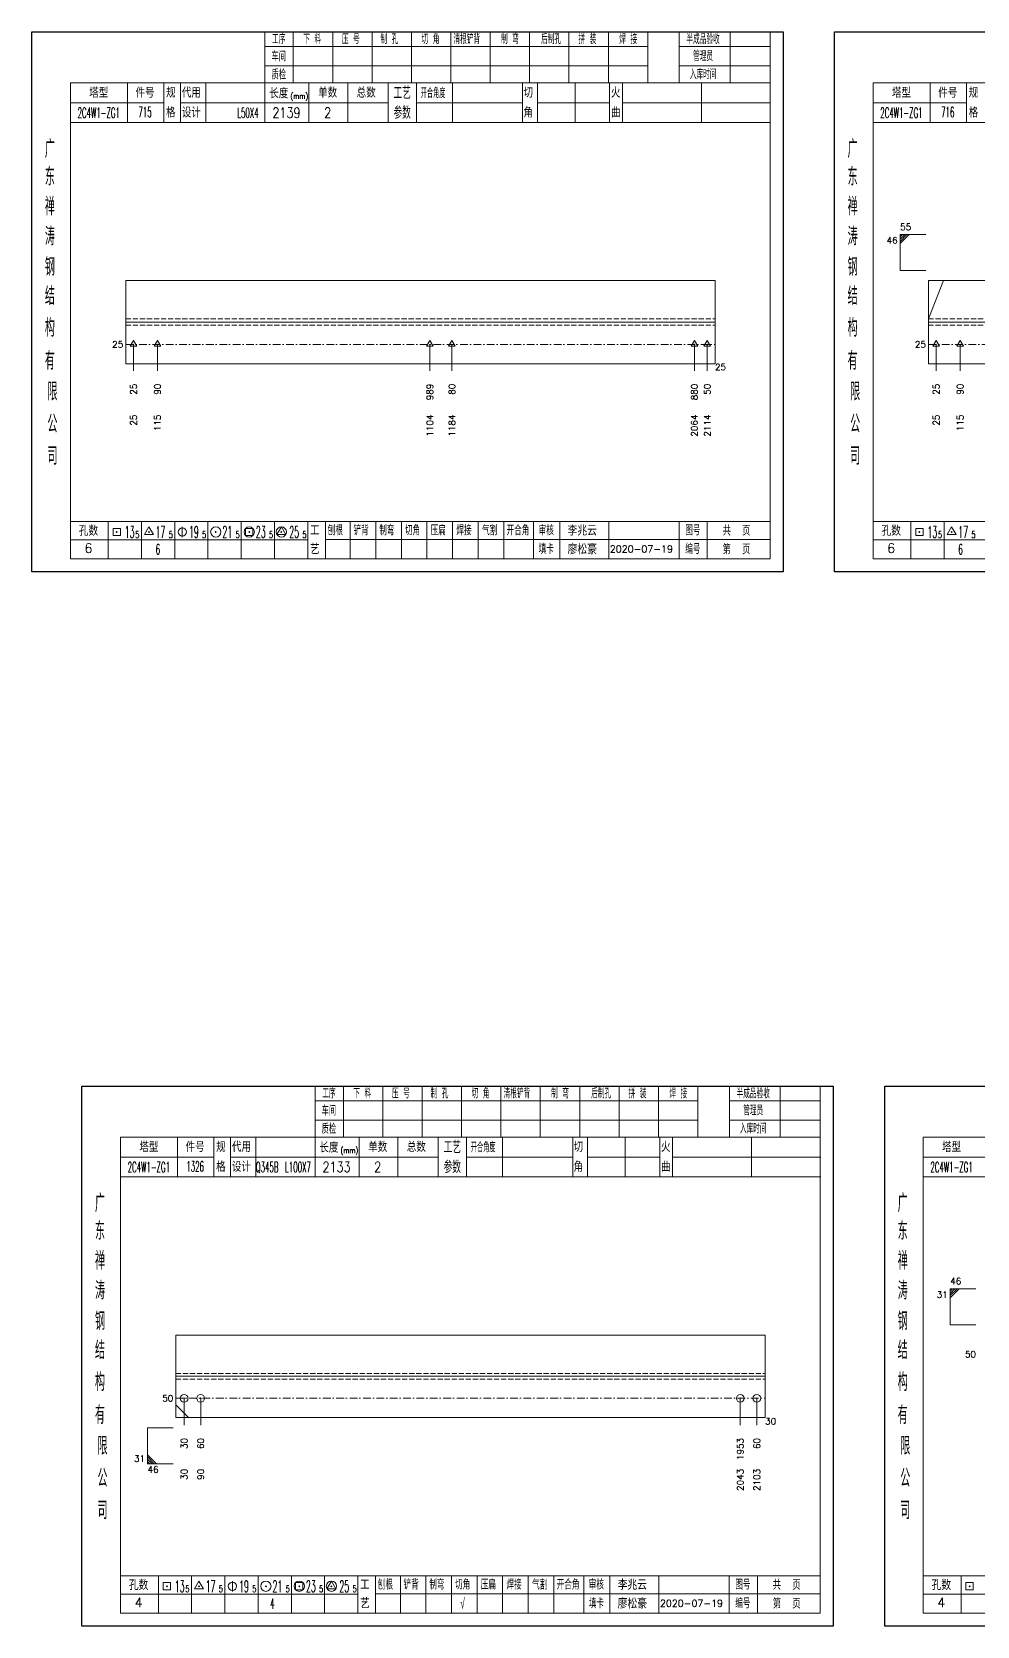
# Model space of a CAD drawing. Extents: x 154981 to 165753, y -86801 to -82885.
# Drawn here: x 160136 to 160503, y -83537 to -82917 of the extents above; entities that cross this region are included whole.
import ezdxf
from ezdxf.enums import TextEntityAlignment as Align

# ---------------------------------------------------------------- set-up
doc = ezdxf.new("R2010")
doc.units = 0
doc.header["$MEASUREMENT"] = 0
doc.linetypes.add('一点画线', pattern=[5.2, 3, -1, 0.2, -1])
doc.linetypes.add('虚线', pattern=[2.75, 2, -0.75])
doc.layers.get('0').update_dxf_attribs({"linetype": 'CONTINUOUS', "lineweight": 25})
for name, color, linetype, lineweight in [('1', 7, 'CONTINUOUS', 25), ('4', 7, 'CONTINUOUS', 25), ('5', 7, 'CONTINUOUS', 25)]:
    doc.layers.add(name, color=color, linetype=linetype, lineweight=lineweight)
doc.styles.get("Standard").update_dxf_attribs({"font": 'simplex.shx', "width": 0.7, "height": 3, "bigfont": 'gbhzfs.shx'})

# ---------------------------------------------------------------- blocks, each defined once
blk = doc.blocks.new('孔17.5')
at = {"layer": '5', "color": 7, "linetype": 'Continuous', "lineweight": 13}
for p, q in [((0, 1), (-0.866, -0.5)), ((-0.1, -0.1), (0.1, 0.1)), ((0.1, -0.1), (-0.1, 0.1)), ((0.866, -0.5), (0, 1)), ((-0.866, -0.5), (0.866, -0.5))]:
    blk.add_line(p, q, dxfattribs=at)
blk = doc.blocks.new('孔21.5')
at = {"layer": '5', "color": 7, "linetype": 'Continuous', "lineweight": 13}
for p, q in [((-0.1, -0.1), (0.1, 0.1)), ((0.1, -0.1), (-0.1, 0.1))]:
    blk.add_line(p, q, dxfattribs=at)
blk.add_circle((0, 0), 1, dxfattribs=at)
blk = doc.blocks.new('CTJGK')
at = {"color": 6, "linetype": 'Continuous'}
for p, q in [((0, 209.97), (292.13, 209.97)), ((0, 0), (0, 209.97)), ((292.13, 209.97), (292.13, 0)), ((292.13, 0), (0, 0))]:
    blk.add_line(p, q, dxfattribs=at)

msp = doc.modelspace()

# ---------------------------------------------------------------- linework, layer by layer
at = {"color": 7, "linetype": 'Continuous', "lineweight": 13}
for p, q in [((160473.30666, -82995.52383), (160483.30666, -82995.52383)), ((160473.30666, -83009.52383), (160473.30666, -82995.52383)), ((160474.18166, -82995.52383), (160473.30666, -82996.39883)), ((160475.05666, -82995.52383), (160473.30666, -82997.27383)), ((160475.93166, -82995.52383), (160473.30666, -82998.14883)), ((160476.80666, -82995.52383), (160473.30666, -82999.02383)), ((160473.30666, -83009.52383), (160483.30666, -83009.52383)), ((160484.30666, -83028.22783), (160490.19827, -83013.32383)), ((160175.17666, -83038.22383), (160175.17666, -83048.52383)), ((160184.49548, -83038.22383), (160184.49548, -83048.52383)), ((160290.43731, -83038.22383), (160290.43731, -83048.52383)), ((160299.00692, -83038.22383), (160299.00692, -83048.52383)), ((160393.27265, -83038.22383), (160393.27265, -83048.52383)), ((160398.30666, -83038.22383), (160398.30666, -83048.52383)), ((160487.30666, -83038.22383), (160487.30666, -83048.52383)), ((160496.62548, -83038.22383), (160496.62548, -83048.52383)), ((160492.78666, -83405.49383), (160502.78666, -83405.49383)), ((160492.78666, -83419.49383), (160492.78666, -83405.49383)), ((160493.66166, -83405.49383), (160492.78666, -83406.36883)), ((160494.53666, -83405.49383), (160492.78666, -83407.24383)), ((160495.41166, -83405.49383), (160492.78666, -83408.11883)), ((160496.28666, -83405.49383), (160492.78666, -83408.99383)), ((160492.78666, -83419.49383), (160502.78666, -83419.49383)), ((160194.87931, -83448.04383), (160194.87931, -83458.49383)), ((160201.3246, -83448.04383), (160201.3246, -83458.49383)), ((160411.11873, -83448.04383), (160411.11873, -83458.49383)), ((160417.56402, -83448.04383), (160417.56402, -83458.49383)), ((160191.65666, -83450.56833), (160196.59805, -83455.54383)), ((160180.65666, -83459.49383), (160190.65666, -83459.49383)), ((160180.65666, -83459.49383), (160180.65666, -83473.49383)), ((160184.15666, -83473.49383), (160180.65666, -83469.99383)), ((160183.28166, -83473.49383), (160180.65666, -83470.86883)), ((160182.40666, -83473.49383), (160180.65666, -83471.74383)), ((160181.53166, -83473.49383), (160180.65666, -83472.61883)), ((160180.65666, -83473.49383), (160190.65666, -83473.49383))]:
    msp.add_line(p, q, dxfattribs=at)
at = {"color": 7, "linetype": 'Continuous', "lineweight": 18}
for p, q in [((160172.17666, -83013.32383), (160172.17666, -83045.72383)), ((160172.17666, -83013.32383), (160401.30666, -83013.32383)), ((160401.30666, -83013.32383), (160401.30666, -83045.72383)), ((160484.30666, -83013.32383), (160484.30666, -83045.72383)), ((160484.30666, -83013.32383), (160713.43666, -83013.32383)), ((160172.17666, -83029.52383), (160401.30666, -83029.52383)), ((160484.30666, -83029.52383), (160713.43666, -83029.52383)), ((160191.65666, -83423.44383), (160191.65666, -83455.54383)), ((160191.65666, -83423.44383), (160420.78666, -83423.44383)), ((160420.78666, -83423.44383), (160420.78666, -83455.54383)), ((160191.65666, -83439.49383), (160420.78666, -83439.49383))]:
    msp.add_line(p, q, dxfattribs=at)
at = {"color": 6, "linetype": '虚线', "lineweight": 18}
for p, q in [((160172.17666, -83028.32383), (160401.30666, -83028.32383)), ((160484.30666, -83028.32383), (160713.43666, -83028.32383)), ((160172.17666, -83030.72383), (160401.30666, -83030.72383)), ((160484.30666, -83030.72383), (160713.43666, -83030.72383)), ((160191.65666, -83438.44383), (160420.78666, -83438.44383)), ((160191.65666, -83440.54383), (160420.78666, -83440.54383))]:
    msp.add_line(p, q, dxfattribs=at)
at = {"color": 1, "linetype": '一点画线', "lineweight": 13}
for p, q in [((160172.17666, -83038.22383), (160401.30666, -83038.22383)), ((160484.30666, -83038.22383), (160713.43666, -83038.22383)), ((160191.65666, -83448.04383), (160420.78666, -83448.04383))]:
    msp.add_line(p, q, dxfattribs=at)
at = {"layer": '1', "color": 7, "linetype": 'Continuous', "lineweight": 18}
for p, q in [((160172.17666, -83045.72383), (160401.30666, -83045.72383)), ((160484.30666, -83045.72383), (160713.43666, -83045.72383)), ((160191.65666, -83455.54383), (160420.78666, -83455.54383))]:
    msp.add_line(p, q, dxfattribs=at)
at = {"layer": '4', "color": 1, "linetype": 'Continuous', "lineweight": 18}
for p, q in [((160135.67666, -82916.69733), (160135.67666, -83126.66733)), ((160427.80666, -82916.69733), (160135.67666, -82916.69733)), ((160226.30666, -82916.69733), (160226.30666, -82936.53733)), ((160237.33666, -82916.69733), (160237.33666, -82936.55733)), ((160252.64666, -82916.69733), (160252.64666, -82936.55733)), ((160267.96666, -82916.69733), (160267.96666, -82936.55733)), ((160283.27666, -82916.69733), (160283.27666, -82936.55733)), ((160298.58666, -82916.69733), (160298.58666, -82936.55733)), ((160313.89666, -82916.69733), (160313.89666, -82936.55733)), ((160329.21666, -82916.69733), (160329.21666, -82936.55733)), ((160344.52666, -82916.69733), (160344.52666, -82936.55733)), ((160359.83666, -82916.69733), (160359.83666, -82936.55733)), ((160375.14666, -82916.69733), (160375.14666, -82936.53733)), ((160375.14666, -82916.69733), (160375.14666, -82936.55733)), ((160387.42666, -82916.69733), (160387.42666, -82936.55733)), ((160407.17666, -82916.69733), (160407.17666, -82936.55733)), ((160422.75666, -82916.69733), (160422.75666, -82936.55733)), ((160427.80666, -82946.49733), (160427.80666, -82916.69733)), ((160447.80666, -82916.69733), (160447.80666, -83126.66733)), ((160739.93666, -82916.69733), (160447.80666, -82916.69733)), ((160375.14666, -82922.42733), (160226.30666, -82922.42733)), ((160422.75666, -82922.42733), (160387.42666, -82922.42733)), ((160375.14666, -82929.90733), (160226.30666, -82929.90733)), ((160422.75666, -82929.90733), (160387.42666, -82929.90733)), ((160150.68666, -82936.55733), (160150.68666, -83121.61733)), ((160422.75666, -82936.55733), (160150.68666, -82936.55733)), ((160172.80666, -82936.54733), (160172.80666, -82951.96733)), ((160186.95666, -82951.96733), (160186.95666, -82936.55733)), ((160193.45666, -82951.96733), (160193.45666, -82936.55733)), ((160203.32666, -82936.55733), (160203.32666, -82951.96733)), ((160226.30666, -82936.53733), (160226.30666, -82951.96733)), ((160243.42666, -82936.55733), (160243.42666, -82951.96733)), ((160258.47666, -82936.55733), (160258.47666, -82951.96733)), ((160274.17666, -82936.55733), (160274.17666, -82951.96733)), ((160285.23666, -82936.55733), (160285.23666, -82951.96733)), ((160299.18666, -82936.55733), (160299.18666, -82951.96733)), ((160326.48666, -82936.55733), (160326.48666, -82951.96733)), ((160332.24666, -82936.55733), (160332.24666, -82951.96733)), ((160346.86666, -82936.55733), (160346.86666, -82951.96733)), ((160360.32666, -82936.55733), (160360.32666, -82951.96733)), ((160365.31666, -82936.55733), (160365.31666, -82951.96733)), ((160396.05666, -82936.55733), (160396.05666, -82951.96733)), ((160422.75666, -83121.61733), (160422.75666, -82936.55733)), ((160462.81666, -82936.55733), (160462.81666, -83121.61733)), ((160734.88666, -82936.55733), (160462.81666, -82936.55733)), ((160484.93666, -82936.54733), (160484.93666, -82951.96733)), ((160499.08666, -82951.96733), (160499.08666, -82936.55733)), ((160186.95666, -82944.31733), (160150.68666, -82944.31733)), ((160274.17666, -82944.26733), (160193.45666, -82944.26733)), ((160285.23666, -82944.26733), (160326.48666, -82944.26733)), ((160332.24666, -82944.26733), (160360.32666, -82944.26733)), ((160365.31666, -82944.26733), (160422.93666, -82944.26733)), ((160427.80666, -83126.66733), (160427.80666, -82946.49733)), ((160499.08666, -82944.31733), (160462.81666, -82944.31733)), ((160422.93666, -82951.96733), (160150.68666, -82951.96733)), ((160735.06666, -82951.96733), (160462.81666, -82951.96733)), ((160150.68666, -83107.08733), (160422.75666, -83107.08733)), ((160165.37666, -83107.08733), (160165.37666, -83121.61733)), ((160178.30666, -83121.61733), (160178.30666, -83107.08733)), ((160191.23666, -83107.08733), (160191.23666, -83121.61733)), ((160204.15666, -83121.61733), (160204.15666, -83107.08733)), ((160217.08666, -83107.08733), (160217.08666, -83121.61733)), ((160230.01666, -83121.61733), (160230.01666, -83107.08733)), ((160242.93666, -83121.61733), (160242.93666, -83107.08733)), ((160249.80666, -83121.61733), (160249.80666, -83107.08733)), ((160259.46666, -83121.61733), (160259.46666, -83107.08733)), ((160269.40666, -83121.61733), (160269.40666, -83107.08733)), ((160279.34666, -83121.61733), (160279.34666, -83107.08733)), ((160289.29666, -83121.61733), (160289.29666, -83107.08733)), ((160299.23666, -83121.61733), (160299.23666, -83107.08733)), ((160309.17666, -83121.61733), (160309.17666, -83107.08733)), ((160319.12666, -83121.61733), (160319.12666, -83107.08733)), ((160330.76666, -83121.61733), (160330.76666, -83107.08733)), ((160340.91666, -83121.61733), (160340.91666, -83107.08733)), ((160359.97666, -83121.61733), (160359.97666, -83107.08733)), ((160387.35666, -83121.61733), (160387.35666, -83107.08733)), ((160398.31666, -83121.61733), (160398.31666, -83107.08733)), ((160462.81666, -83107.08733), (160734.88666, -83107.08733)), ((160477.50666, -83107.08733), (160477.50666, -83121.61733)), ((160490.43666, -83121.61733), (160490.43666, -83107.08733)), ((160242.93666, -83114.21733), (160150.68666, -83114.21733)), ((160249.76666, -83114.05733), (160422.75666, -83114.05733)), ((160555.06666, -83114.21733), (160462.81666, -83114.21733)), ((160135.67666, -83126.66733), (160427.80666, -83126.66733)), ((160150.68666, -83121.61733), (160422.75666, -83121.61733)), ((160447.80666, -83126.66733), (160739.93666, -83126.66733)), ((160462.81666, -83121.61733), (160734.88666, -83121.61733)), ((160155.15666, -83326.66733), (160155.15666, -83536.63733)), ((160447.28666, -83326.66733), (160155.15666, -83326.66733)), ((160245.78666, -83326.66733), (160245.78666, -83346.50733)), ((160256.81666, -83326.66733), (160256.81666, -83346.52733)), ((160272.12666, -83326.66733), (160272.12666, -83346.52733)), ((160287.44666, -83326.66733), (160287.44666, -83346.52733)), ((160302.75666, -83326.66733), (160302.75666, -83346.52733)), ((160318.06666, -83326.66733), (160318.06666, -83346.52733)), ((160333.37666, -83326.66733), (160333.37666, -83346.52733)), ((160348.69666, -83326.66733), (160348.69666, -83346.52733)), ((160364.00666, -83326.66733), (160364.00666, -83346.52733)), ((160379.31666, -83326.66733), (160379.31666, -83346.52733)), ((160394.62666, -83326.66733), (160394.62666, -83346.50733)), ((160394.62666, -83326.66733), (160394.62666, -83346.52733)), ((160406.90666, -83326.66733), (160406.90666, -83346.52733)), ((160426.65666, -83326.66733), (160426.65666, -83346.52733)), ((160442.23666, -83326.66733), (160442.23666, -83346.52733)), ((160447.28666, -83356.46733), (160447.28666, -83326.66733)), ((160467.28666, -83326.66733), (160467.28666, -83536.63733)), ((160759.41666, -83326.66733), (160467.28666, -83326.66733)), ((160394.62666, -83332.39733), (160245.78666, -83332.39733)), ((160442.23666, -83332.39733), (160406.90666, -83332.39733)), ((160394.62666, -83339.87733), (160245.78666, -83339.87733)), ((160442.23666, -83339.87733), (160406.90666, -83339.87733)), ((160170.16666, -83346.52733), (160170.16666, -83531.58733)), ((160442.23666, -83346.52733), (160170.16666, -83346.52733)), ((160192.28666, -83346.51733), (160192.28666, -83361.93733)), ((160206.43666, -83361.93733), (160206.43666, -83346.52733)), ((160212.93666, -83361.93733), (160212.93666, -83346.52733)), ((160222.80666, -83346.52733), (160222.80666, -83361.93733)), ((160245.78666, -83346.50733), (160245.78666, -83361.93733)), ((160262.90666, -83346.52733), (160262.90666, -83361.93733)), ((160277.95666, -83346.52733), (160277.95666, -83361.93733)), ((160293.65666, -83346.52733), (160293.65666, -83361.93733)), ((160304.71666, -83346.52733), (160304.71666, -83361.93733)), ((160318.66666, -83346.52733), (160318.66666, -83361.93733)), ((160345.96666, -83346.52733), (160345.96666, -83361.93733)), ((160351.72666, -83346.52733), (160351.72666, -83361.93733)), ((160366.34666, -83346.52733), (160366.34666, -83361.93733)), ((160379.80666, -83346.52733), (160379.80666, -83361.93733)), ((160384.79666, -83346.52733), (160384.79666, -83361.93733)), ((160415.53666, -83346.52733), (160415.53666, -83361.93733)), ((160442.23666, -83531.58733), (160442.23666, -83346.52733)), ((160482.29666, -83346.52733), (160482.29666, -83531.58733)), ((160754.36666, -83346.52733), (160482.29666, -83346.52733)), ((160206.43666, -83354.28733), (160170.16666, -83354.28733)), ((160293.65666, -83354.23733), (160212.93666, -83354.23733)), ((160304.71666, -83354.23733), (160345.96666, -83354.23733)), ((160351.72666, -83354.23733), (160379.80666, -83354.23733)), ((160384.79666, -83354.23733), (160442.41666, -83354.23733)), ((160447.28666, -83536.63733), (160447.28666, -83356.46733)), ((160518.56666, -83354.28733), (160482.29666, -83354.28733)), ((160442.41666, -83361.93733), (160170.16666, -83361.93733)), ((160754.54666, -83361.93733), (160482.29666, -83361.93733)), ((160170.16666, -83517.05733), (160442.23666, -83517.05733)), ((160184.85666, -83517.05733), (160184.85666, -83531.58733)), ((160197.78666, -83531.58733), (160197.78666, -83517.05733)), ((160210.71666, -83517.05733), (160210.71666, -83531.58733)), ((160223.63666, -83531.58733), (160223.63666, -83517.05733)), ((160236.56666, -83517.05733), (160236.56666, -83531.58733)), ((160249.49666, -83531.58733), (160249.49666, -83517.05733)), ((160262.41666, -83531.58733), (160262.41666, -83517.05733)), ((160269.28666, -83531.58733), (160269.28666, -83517.05733)), ((160278.94666, -83531.58733), (160278.94666, -83517.05733)), ((160288.88666, -83531.58733), (160288.88666, -83517.05733)), ((160298.82666, -83531.58733), (160298.82666, -83517.05733)), ((160308.77666, -83531.58733), (160308.77666, -83517.05733)), ((160318.71666, -83531.58733), (160318.71666, -83517.05733)), ((160328.65666, -83531.58733), (160328.65666, -83517.05733)), ((160338.60666, -83531.58733), (160338.60666, -83517.05733)), ((160350.24666, -83531.58733), (160350.24666, -83517.05733)), ((160360.39666, -83531.58733), (160360.39666, -83517.05733)), ((160379.45666, -83531.58733), (160379.45666, -83517.05733)), ((160406.83666, -83531.58733), (160406.83666, -83517.05733)), ((160417.79666, -83531.58733), (160417.79666, -83517.05733)), ((160482.29666, -83517.05733), (160754.36666, -83517.05733)), ((160496.98666, -83517.05733), (160496.98666, -83531.58733)), ((160262.41666, -83524.18733), (160170.16666, -83524.18733)), ((160269.24666, -83524.02733), (160442.23666, -83524.02733)), ((160574.54666, -83524.18733), (160482.29666, -83524.18733)), ((160155.15666, -83536.63733), (160447.28666, -83536.63733)), ((160170.16666, -83531.58733), (160442.23666, -83531.58733)), ((160467.28666, -83536.63733), (160759.41666, -83536.63733)), ((160482.29666, -83531.58733), (160754.36666, -83531.58733))]:
    msp.add_line(p, q, dxfattribs=at)
at = {"layer": '4', "color": 7, "linetype": 'Continuous', "lineweight": 13}
for p, q in [((160167.26266, -83112.58133), (160167.26266, -83109.75333)), ((160167.26266, -83109.75333), (160170.09066, -83109.75333)), ((160170.09066, -83112.58133), (160167.26266, -83112.58133)), ((160168.47666, -83111.36733), (160168.87666, -83110.96733)), ((160168.87666, -83111.36733), (160168.47666, -83110.96733)), ((160170.09066, -83109.75333), (160170.09066, -83112.58133)), ((160181.17666, -83109.16733), (160179.44466, -83112.16733)), ((160179.44466, -83112.16733), (160182.90866, -83112.16733)), ((160180.97666, -83111.36733), (160181.37666, -83110.96733)), ((160181.37666, -83111.36733), (160180.97666, -83110.96733)), ((160182.90866, -83112.16733), (160181.17666, -83109.16733)), ((160194.17666, -83109.16733), (160194.17666, -83113.16733)), ((160206.97666, -83111.36733), (160207.37666, -83110.96733)), ((160207.37666, -83111.36733), (160206.97666, -83110.96733)), ((160218.76266, -83112.58133), (160218.76266, -83109.75333)), ((160218.76266, -83109.75333), (160221.59066, -83109.75333)), ((160221.59066, -83112.58133), (160218.76266, -83112.58133)), ((160219.97666, -83111.36733), (160220.37666, -83110.96733)), ((160220.37666, -83111.36733), (160219.97666, -83110.96733)), ((160221.59066, -83109.75333), (160221.59066, -83112.58133)), ((160232.67666, -83109.16733), (160230.94466, -83112.16733)), ((160230.94466, -83112.16733), (160234.40866, -83112.16733)), ((160232.47666, -83111.36733), (160232.87666, -83110.96733)), ((160232.87666, -83111.36733), (160232.47666, -83110.96733)), ((160234.40866, -83112.16733), (160232.67666, -83109.16733)), ((160479.39266, -83112.58133), (160479.39266, -83109.75333)), ((160479.39266, -83109.75333), (160482.22066, -83109.75333)), ((160482.22066, -83112.58133), (160479.39266, -83112.58133)), ((160480.60666, -83111.36733), (160481.00666, -83110.96733)), ((160481.00666, -83111.36733), (160480.60666, -83110.96733)), ((160482.22066, -83109.75333), (160482.22066, -83112.58133)), ((160493.30666, -83109.16733), (160491.57466, -83112.16733)), ((160491.57466, -83112.16733), (160495.03866, -83112.16733)), ((160493.10666, -83111.36733), (160493.50666, -83110.96733)), ((160493.50666, -83111.36733), (160493.10666, -83110.96733)), ((160495.03866, -83112.16733), (160493.30666, -83109.16733)), ((160186.74266, -83522.55133), (160186.74266, -83519.72333)), ((160186.74266, -83519.72333), (160189.57066, -83519.72333)), ((160189.57066, -83522.55133), (160186.74266, -83522.55133)), ((160187.95666, -83521.33733), (160188.35666, -83520.93733)), ((160188.35666, -83521.33733), (160187.95666, -83520.93733)), ((160189.57066, -83519.72333), (160189.57066, -83522.55133)), ((160200.65666, -83519.13733), (160198.92466, -83522.13733)), ((160198.92466, -83522.13733), (160202.38866, -83522.13733)), ((160200.45666, -83521.33733), (160200.85666, -83520.93733)), ((160200.85666, -83521.33733), (160200.45666, -83520.93733)), ((160202.38866, -83522.13733), (160200.65666, -83519.13733)), ((160213.65666, -83519.13733), (160213.65666, -83523.13733)), ((160226.45666, -83521.33733), (160226.85666, -83520.93733)), ((160226.85666, -83521.33733), (160226.45666, -83520.93733)), ((160238.24266, -83522.55133), (160238.24266, -83519.72333)), ((160238.24266, -83519.72333), (160241.07066, -83519.72333)), ((160241.07066, -83522.55133), (160238.24266, -83522.55133)), ((160239.45666, -83521.33733), (160239.85666, -83520.93733)), ((160239.85666, -83521.33733), (160239.45666, -83520.93733)), ((160241.07066, -83519.72333), (160241.07066, -83522.55133)), ((160252.15666, -83519.13733), (160250.42466, -83522.13733)), ((160250.42466, -83522.13733), (160253.88866, -83522.13733)), ((160251.95666, -83521.33733), (160252.35666, -83520.93733)), ((160252.35666, -83521.33733), (160251.95666, -83520.93733)), ((160253.88866, -83522.13733), (160252.15666, -83519.13733)), ((160498.87266, -83522.55133), (160498.87266, -83519.72333)), ((160498.87266, -83519.72333), (160501.70066, -83519.72333)), ((160501.70066, -83522.55133), (160498.87266, -83522.55133)), ((160500.08666, -83521.33733), (160500.48666, -83520.93733)), ((160500.48666, -83521.33733), (160500.08666, -83520.93733)), ((160501.70066, -83519.72333), (160501.70066, -83522.55133))]:
    msp.add_line(p, q, dxfattribs=at)
for centre, radius in [((160194.17666, -83111.16733), 1.6), ((160207.17666, -83111.16733), 2), ((160220.17666, -83111.16733), 2), ((160232.67666, -83111.16733), 2), ((160213.65666, -83521.13733), 1.6), ((160226.65666, -83521.13733), 2), ((160239.65666, -83521.13733), 2), ((160252.15666, -83521.13733), 2)]:
    msp.add_circle(centre, radius, dxfattribs=at)

# ---------------------------------------------------------------- block references
at = {"color": 0, "linetype": 'Continuous'}
for p in [(160135.67666, -83126.66733), (160447.80666, -83126.66733), (160155.15666, -83536.63733), (160467.28666, -83536.63733)]:
    msp.add_blockref('CTJGK', p, dxfattribs=at)
at = {"layer": '1', "color": 4, "linetype": 'Continuous', "lineweight": 9, "xscale": 1.5, "yscale": 1.5, "zscale": 1.5}
for name, p in [('孔17.5', (160175.17666, -83038.22383)), ('孔17.5', (160184.49548, -83038.22383)), ('孔17.5', (160290.43731, -83038.22383)), ('孔17.5', (160299.00692, -83038.22383)), ('孔17.5', (160393.27265, -83038.22383)), ('孔17.5', (160398.30666, -83038.22383)), ('孔17.5', (160487.30666, -83038.22383)), ('孔17.5', (160496.62548, -83038.22383)), ('孔21.5', (160194.87931, -83448.04383)), ('孔21.5', (160201.3246, -83448.04383)), ('孔21.5', (160411.11873, -83448.04383)), ('孔21.5', (160417.56402, -83448.04383))]:
    msp.add_blockref(name, p, dxfattribs=at)

# ---------------------------------------------------------------- texts
at = {"color": 7, "linetype": 'Continuous', "lineweight": 13}
for s, p in [('55', (160473.30666, -82994.52383)), ('46', (160492.78666, -83404.49383))]:
    msp.add_text(s, height=2.5, dxfattribs=at).set_placement(p, align=Align.BOTTOM_LEFT)
for s, p in [('46', (160472.30666, -82996.52383)), ('31', (160491.78666, -83406.49383))]:
    msp.add_text(s, height=2.5, dxfattribs=at).set_placement(p, align=Align.TOP_RIGHT)
for s, p in [('25', (160171.17666, -83038.22383)), ('25', (160483.30666, -83038.22383)), ('50', (160502.78666, -83430.94383)), ('50', (160190.65666, -83448.04383))]:
    msp.add_text(s, height=2.5, dxfattribs=at).set_placement(p, align=Align.MIDDLE_RIGHT)
msp.add_text('31', height=2.5, dxfattribs=at).set_placement((160179.65666, -83473.49383), align=Align.BOTTOM_RIGHT)
msp.add_text('46', height=2.5, dxfattribs=at).set_placement((160180.65666, -83474.49383), align=Align.TOP_LEFT)
at = {"layer": '1', "color": 7, "linetype": 'Continuous', "lineweight": 13}
for s, p in [('25', (160401.30666, -83047.02383)), ('30', (160420.78666, -83456.99383))]:
    msp.add_text(s, height=2.5, dxfattribs=at).set_placement(p, align=Align.MIDDLE_LEFT)
at = {"layer": '1', "color": 4, "linetype": 'Continuous', "lineweight": 9}
for s, p in [('25', (160175.17666, -83053.52383)), ('90', (160184.49548, -83053.52383)), ('989', (160290.43731, -83053.52383)), ('80', (160299.00692, -83053.52383)), ('880', (160393.27265, -83053.52383)), ('50', (160398.30666, -83053.52383)), ('25', (160487.30666, -83053.52383)), ('90', (160496.62548, -83053.52383)), ('30', (160194.87931, -83463.49383)), ('60', (160201.3246, -83463.49383)), ('1953', (160411.11873, -83463.49383)), ('60', (160417.56402, -83463.49383))]:
    msp.add_text(s, height=2.5, rotation=90, dxfattribs=at).set_placement(p, align=Align.MIDDLE_RIGHT)
at = {"layer": '1', "color": 7, "linetype": 'Continuous', "lineweight": 13}
for s, p in [('1104', (160290.43731, -83065.52383)), ('1184', (160299.00692, -83065.52383)), ('2064', (160393.27265, -83065.52383)), ('2114', (160398.30666, -83065.52383)), ('25', (160175.17666, -83065.52383)), ('115', (160184.49548, -83065.52383)), ('25', (160487.30666, -83065.52383)), ('115', (160496.62548, -83065.52383)), ('30', (160194.87931, -83475.49383)), ('90', (160201.3246, -83475.49383)), ('2043', (160411.11873, -83475.49383)), ('2103', (160417.56402, -83475.49383))]:
    msp.add_text(s, height=2.5, rotation=90, dxfattribs=at).set_placement(p, align=Align.MIDDLE_RIGHT)
at = {"layer": '4', "color": 1, "linetype": 'Continuous', "lineweight": 25}
for s, height, width, p in [('工序', 3.7, 0.7, (160231.67666, -82919.56733)), ('下 料', 3.7, 0.7, (160244.67666, -82919.56733)), ('压 号', 3.7, 0.7, (160259.67666, -82919.56733)), ('制 孔', 3.7, 0.7, (160274.67666, -82919.56733)), ('切 角', 3.7, 0.7, (160290.67666, -82919.56733)), ('清根铲背 ', 3.7, 0.7, (160305.67666, -82919.56733)), (' 制 弯', 3.7, 0.7, (160320.67666, -82919.56733)), (' 后制孔', 3.7, 0.7, (160336.67666, -82919.56733)), ('拼 装', 3.7, 0.7, (160351.67666, -82919.56733)), (' 焊 接', 3.7, 0.7, (160366.67666, -82919.56733)), ('半成品验收', 3.7, 0.7, (160396.67666, -82919.56733)), ('车间', 4, 0.7, (160231.67666, -82926.16733)), ('管理员', 3.7, 0.7, (160396.67666, -82926.16733)), ('质检', 4, 0.7, (160231.67666, -82933.22733)), ('入库时间', 3.7, 0.7, (160396.67666, -82933.22733)), ('(mm)', 2.24, 0.7, (160239.67666, -82941.66733)), ('工艺', 4.8, 0.7, (160279.67666, -82940.40733)), ('开合角度', 4, 0.6, (160291.67666, -82940.40733)), ('2C4W1-ZG1', 4, 0.5, (160161.67666, -82948.14733)), ('715', 4, 0.5, (160179.67666, -82947.89733)), ('L50X4', 4, 0.5, (160219.67666, -82948.16733)), ('2139', 4, 0.8, (160234.67666, -82948.11733)), ('2', 4, 0.8, (160250.67666, -82948.11733)), ('参数', 4.8, 0.7, (160279.67666, -82948.11733)), ('2C4W1-ZG1', 4, 0.5, (160473.80666, -82948.14733)), ('716', 4, 0.5, (160491.80666, -82947.89733)), ('广', 6.96, 0.7, (160142.67666, -82962.19733)), ('广', 6.96, 0.7, (160454.80666, -82962.19733)), ('东', 6.96, 0.7, (160142.67666, -82972.98733)), ('东', 6.96, 0.7, (160454.80666, -82972.98733)), ('禅', 6.96, 0.7, (160142.67666, -82984.57733)), ('禅', 6.96, 0.7, (160454.80666, -82984.57733)), ('涛', 6.96, 0.7, (160142.67666, -82996.17733)), ('涛', 6.96, 0.7, (160454.80666, -82996.17733)), ('钢', 6.96, 0.7, (160142.67666, -83008.06733)), ('钢', 6.96, 0.7, (160454.80666, -83008.06733)), ('结', 6.96, 0.7, (160142.67666, -83019.37733)), ('结', 6.96, 0.7, (160454.80666, -83019.37733)), ('构', 6.96, 0.7, (160142.67666, -83031.75733)), ('构', 6.96, 0.7, (160454.80666, -83031.75733)), ('有', 6.96, 0.7, (160142.67666, -83044.56733)), ('有', 6.96, 0.7, (160454.80666, -83044.56733)), ('限', 6.96, 0.7, (160143.67666, -83056.56733)), ('限', 6.96, 0.7, (160455.80666, -83056.56733)), ('公', 6.96, 0.7, (160143.67666, -83069.10733)), ('公', 6.96, 0.7, (160455.80666, -83069.10733)), ('司', 6.96, 0.7, (160143.67666, -83081.58733)), ('司', 6.96, 0.7, (160455.80666, -83081.58733)), ('13', 4.47, 0.5, (160173.67666, -83111.16733)), ('17', 4.47, 0.5, (160185.67666, -83111.16733)), ('19', 4.47, 0.5, (160198.67666, -83111.16733)), ('21', 4.47, 0.5, (160211.67666, -83111.16733)), ('23', 4.47, 0.5, (160224.67666, -83111.16733)), ('25', 4.47, 0.5, (160237.67666, -83111.16733)), ('刨根', 3.7, 0.8, (160253.67666, -83110.56733)), ('铲背', 3.7, 0.8, (160263.67666, -83110.56733)), ('制弯', 3.7, 0.8, (160273.67666, -83110.56733)), ('切角', 3.7, 0.8, (160283.67666, -83110.56733)), ('压扁', 3.7, 0.8, (160293.67666, -83110.56733)), ('焊接', 3.7, 0.8, (160303.67666, -83110.56733)), ('气割', 3.7, 0.8, (160313.67666, -83110.56733)), ('开合角', 3.7, 0.8, (160324.67666, -83110.56733)), ('审核', 3.7, 0.8, (160335.67666, -83110.56733)), ('图号', 3.7, 0.8, (160392.67666, -83110.56733)), ('共  页', 4, 0.8, (160409.67666, -83110.56733)), ('13', 4.47, 0.5, (160485.80666, -83111.16733)), ('17', 4.47, 0.5, (160497.80666, -83111.16733)), ('5', 2.68, 0.6, (160176.67666, -83112.16733)), ('5', 2.68, 0.6, (160189.67666, -83112.16733)), ('5', 2.68, 0.6, (160202.67666, -83112.16733)), ('5', 2.68, 0.6, (160215.67666, -83112.16733)), ('5', 2.68, 0.6, (160228.67666, -83112.16733)), ('5', 2.68, 0.6, (160241.67666, -83112.16733)), ('5', 2.68, 0.6, (160488.80666, -83112.16733)), ('5', 2.68, 0.6, (160501.80666, -83112.16733)), ('6', 4, 0.5, (160184.67666, -83117.91733)), ('填卡', 3.7, 0.8, (160335.67666, -83117.83733)), ('编号', 3.7, 0.8, (160392.67666, -83117.83733)), ('第  页', 4, 0.8, (160409.67666, -83117.83733)), ('6', 4, 0.5, (160496.80666, -83117.91733)), ('工序', 3.7, 0.7, (160251.15666, -83329.53733)), ('下 料', 3.7, 0.7, (160264.15666, -83329.53733)), ('压 号', 3.7, 0.7, (160279.15666, -83329.53733)), ('制 孔', 3.7, 0.7, (160294.15666, -83329.53733)), ('切 角', 3.7, 0.7, (160310.15666, -83329.53733)), ('清根铲背 ', 3.7, 0.7, (160325.15666, -83329.53733)), (' 制 弯', 3.7, 0.7, (160340.15666, -83329.53733)), (' 后制孔', 3.7, 0.7, (160356.15666, -83329.53733)), ('拼 装', 3.7, 0.7, (160371.15666, -83329.53733)), (' 焊 接', 3.7, 0.7, (160386.15666, -83329.53733)), ('半成品验收', 3.7, 0.7, (160416.15666, -83329.53733)), ('车间', 4, 0.7, (160251.15666, -83336.13733)), ('管理员', 3.7, 0.7, (160416.15666, -83336.13733)), ('质检', 4, 0.7, (160251.15666, -83343.19733)), ('入库时间', 3.7, 0.7, (160416.15666, -83343.19733)), ('(mm)', 2.24, 0.7, (160259.15666, -83351.63733)), ('工艺', 4.8, 0.7, (160299.15666, -83350.37733)), ('开合角度', 4, 0.6, (160311.15666, -83350.37733)), ('2C4W1-ZG1', 4, 0.5, (160181.15666, -83358.11733)), ('1326', 4, 0.5, (160199.15666, -83357.86733)), ('Q345B', 4, 0.5, (160227.15666, -83358.13733)), ('L100X7', 4, 0.5, (160239.15666, -83358.13733)), ('2133', 4, 0.8, (160254.15666, -83358.08733)), ('2', 4, 0.8, (160270.15666, -83358.08733)), ('参数', 4.8, 0.7, (160299.15666, -83358.08733)), ('2C4W1-ZG1', 4, 0.5, (160493.28666, -83358.11733)), ('广', 6.96, 0.7, (160162.15666, -83372.16733)), ('广', 6.96, 0.7, (160474.28666, -83372.16733)), ('东', 6.96, 0.7, (160162.15666, -83382.95733)), ('东', 6.96, 0.7, (160474.28666, -83382.95733)), ('禅', 6.96, 0.7, (160162.15666, -83394.54733)), ('禅', 6.96, 0.7, (160474.28666, -83394.54733)), ('涛', 6.96, 0.7, (160162.15666, -83406.14733)), ('涛', 6.96, 0.7, (160474.28666, -83406.14733)), ('钢', 6.96, 0.7, (160162.15666, -83418.03733)), ('钢', 6.96, 0.7, (160474.28666, -83418.03733)), ('结', 6.96, 0.7, (160162.15666, -83429.34733)), ('结', 6.96, 0.7, (160474.28666, -83429.34733)), ('构', 6.96, 0.7, (160162.15666, -83441.72733)), ('构', 6.96, 0.7, (160474.28666, -83441.72733)), ('有', 6.96, 0.7, (160162.15666, -83454.53733)), ('有', 6.96, 0.7, (160474.28666, -83454.53733)), ('限', 6.96, 0.7, (160163.15666, -83466.53733)), ('限', 6.96, 0.7, (160475.28666, -83466.53733)), ('公', 6.96, 0.7, (160163.15666, -83479.07733)), ('公', 6.96, 0.7, (160475.28666, -83479.07733)), ('司', 6.96, 0.7, (160163.15666, -83491.55733)), ('司', 6.96, 0.7, (160475.28666, -83491.55733)), ('刨根', 3.7, 0.8, (160273.15666, -83520.53733)), ('铲背', 3.7, 0.8, (160283.15666, -83520.53733)), ('制弯', 3.7, 0.8, (160293.15666, -83520.53733)), ('切角', 3.7, 0.8, (160303.15666, -83520.53733)), ('焊接', 3.7, 0.8, (160323.15666, -83520.53733)), ('气割', 3.7, 0.8, (160333.15666, -83520.53733)), ('开合角', 3.7, 0.8, (160344.15666, -83520.53733)), ('审核', 3.7, 0.8, (160355.15666, -83520.53733)), ('共  页', 4, 0.8, (160429.15666, -83520.53733)), ('13', 4.47, 0.5, (160193.15666, -83521.13733)), ('5', 2.68, 0.6, (160196.15666, -83522.13733)), ('17', 4.47, 0.5, (160205.15666, -83521.13733)), ('5', 2.68, 0.6, (160209.15666, -83522.13733)), ('19', 4.47, 0.5, (160218.15666, -83521.13733)), ('5', 2.68, 0.6, (160222.15666, -83522.13733)), ('21', 4.47, 0.5, (160231.15666, -83521.13733)), ('5', 2.68, 0.6, (160235.15666, -83522.13733)), ('23', 4.47, 0.5, (160244.15666, -83521.13733)), ('5', 2.68, 0.6, (160248.15666, -83522.13733)), ('25', 4.47, 0.5, (160257.15666, -83521.13733)), ('5', 2.68, 0.6, (160261.15666, -83522.13733)), ('压扁', 3.7, 0.8, (160313.15666, -83520.53733)), ('图号', 3.7, 0.8, (160412.15666, -83520.53733)), ('4', 4, 0.5, (160229.15666, -83527.88733)), ('√', 4, 0.6, (160303.15666, -83527.80733)), ('填卡', 3.7, 0.8, (160355.15666, -83527.80733)), ('编号', 3.7, 0.8, (160412.15666, -83527.80733)), ('第  页', 4, 0.8, (160429.15666, -83527.80733))]:
    msp.add_text(s, height=height, dxfattribs=dict(at, width=width)).set_placement(p, align=Align.MIDDLE_CENTER)
for s, height, p in [('塔型', 3.7, (160161.67666, -82940.43733)), ('件号', 3.7, (160179.67666, -82940.43733)), ('规', 3.7, (160189.67666, -82940.40733)), ('代用', 3.7, (160197.67666, -82940.40733)), ('长度', 3.7, (160231.67666, -82940.66733)), ('单数', 3.7, (160250.67666, -82940.40733)), ('总数', 3.7, (160265.67666, -82940.40733)), ('切', 3.7, (160328.67666, -82940.40733)), ('火', 3.7, (160362.67666, -82940.40733)), ('塔型', 3.7, (160473.80666, -82940.43733)), ('件号', 3.7, (160491.80666, -82940.43733)), ('规', 3.7, (160501.80666, -82940.40733)), ('格', 3.7, (160189.67666, -82948.11733)), ('设计', 3.7, (160197.67666, -82948.11733)), ('角', 3.7, (160328.67666, -82948.11733)), ('曲', 3.7, (160362.67666, -82948.11733)), ('格', 3.7, (160501.80666, -82948.11733)), ('孔数', 4, (160157.67666, -83110.64733)), ('工', 3.7, (160245.67666, -83110.56733)), ('李兆云', 4, (160349.67666, -83110.56733)), ('孔数', 4, (160469.80666, -83110.64733)), ('6', 3.7, (160157.67666, -83117.47733)), ('艺', 3.7, (160245.67666, -83117.91733)), ('廖松豪', 4, (160349.67666, -83117.83733)), ('2020-07-19', 2.7, (160372.67666, -83117.83733)), ('6', 3.7, (160469.80666, -83117.47733)), ('塔型', 3.7, (160181.15666, -83350.40733)), ('件号', 3.7, (160199.15666, -83350.40733)), ('规', 3.7, (160209.15666, -83350.37733)), ('代用', 3.7, (160217.15666, -83350.37733)), ('长度', 3.7, (160251.15666, -83350.63733)), ('单数', 3.7, (160270.15666, -83350.37733)), ('总数', 3.7, (160285.15666, -83350.37733)), ('切', 3.7, (160348.15666, -83350.37733)), ('火', 3.7, (160382.15666, -83350.37733)), ('塔型', 3.7, (160493.28666, -83350.40733)), ('格', 3.7, (160209.15666, -83358.08733)), ('设计', 3.7, (160217.15666, -83358.08733)), ('角', 3.7, (160348.15666, -83358.08733)), ('曲', 3.7, (160382.15666, -83358.08733)), ('孔数', 4, (160177.15666, -83520.61733)), ('李兆云', 4, (160369.15666, -83520.53733)), ('孔数', 4, (160489.28666, -83520.61733)), ('工', 3.7, (160265.15666, -83520.53733)), ('4', 3.7, (160177.15666, -83527.44733)), ('艺', 3.7, (160265.15666, -83527.88733)), ('廖松豪', 4, (160369.15666, -83527.80733)), ('2020-07-19', 2.7, (160392.15666, -83527.80733)), ('4', 3.7, (160489.28666, -83527.44733))]:
    msp.add_text(s, height=height, dxfattribs=at).set_placement(p, align=Align.MIDDLE_CENTER)

doc.saveas('drawing.dxf')
